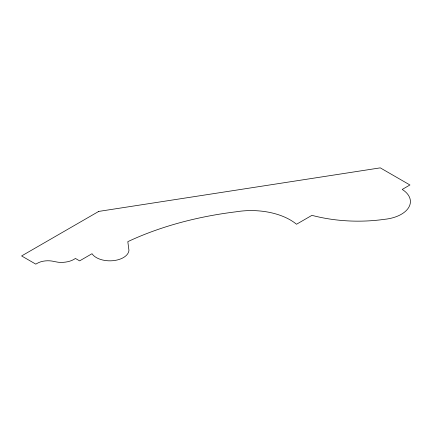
<?xml version="1.0" encoding="UTF-8"?>
<svg xmlns="http://www.w3.org/2000/svg" width="432" height="432" viewBox="0 0 432 432"><rect width="100%" height="100%" fill="white"/><g stroke="black" fill="none" stroke-linecap="round" stroke-linejoin="round"><path stroke-width="0.65" d="M98.728 211.415L21.6 255.944L35.802 264.141L37.114 263.385A15.325 8.851 0 0 1 54.205 261.517L58.153 262.24A17.993 10.39 0 0 0 75.422 258.449L79.623 260.874L92.027 253.708A19.084 11.016 0 0 0 112.871 260.701A19.084 11.016 0 0 0 128.947 250.328L127.813 241.661A254.831 147.123 0 0 1 235.915 211.82A55.28 31.914 0 0 1 296.514 224.246L311.926 215.347A110.916 64.033 0 0 0 384.502 219.321A31.169 17.993 0 0 0 408.731 207.419A31.169 17.993 0 0 0 402.23 189.432L409.941 184.982L380.273 167.859L98.728 211.415"/></g></svg>
